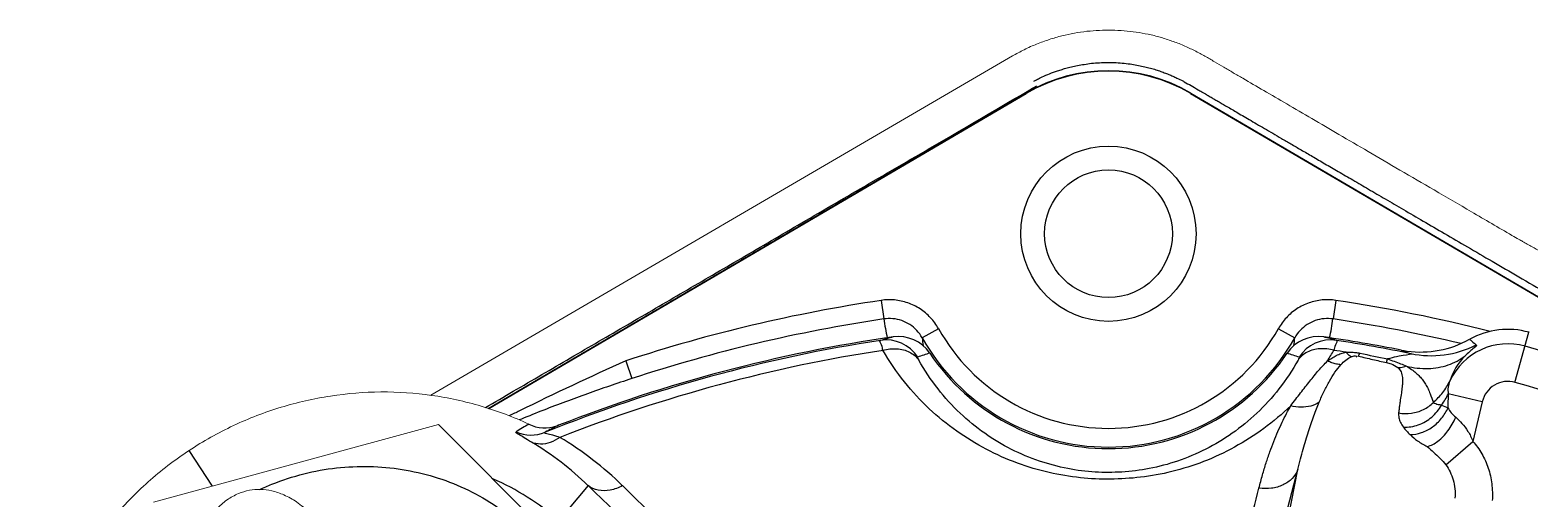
# Model space of a CAD drawing. Header units: millimetres. Extents: x 100 to 1590, y 100 to 694.
# Drawn here: x 1247.313 to 1248.379, y 538.406 to 538.739 of the extents above; entities that cross this region are included whole.
import ezdxf

# ---------------------------------------------------------------- set-up
doc = ezdxf.new("R2010")
doc.units = ezdxf.units.MM
doc.layers.add('DTM_AXIS', color=7, linetype='Continuous', lineweight=9)
doc.layers.add('OUTLINE', color=6, linetype='Continuous', lineweight=9)

msp = doc.modelspace()

# ---------------------------------------------------------------- linework, layer by layer
at = {"color": 7, "linetype": 'Continuous'}
for p, q in [((1247.6391, 538.4698), (1248.0215, 538.694)), ((1248.0213, 538.6945), (1248.0255, 538.697)), ((1248.1388, 538.694), (1248.4584, 538.5067))]:
    msp.add_line(p, q, dxfattribs=at)
at = {"color": 9, "linetype": 'Continuous'}
for p, q in [((1247.6395, 538.4697), (1248.0217, 538.6937)), ((1248.1386, 538.6937), (1248.4582, 538.5065)), ((1247.9185, 538.5466), (1247.9204, 538.5334)), ((1248.2418, 538.5466), (1248.2399, 538.5334)), ((1247.9593, 538.5265), (1247.9477, 538.52)), ((1248.201, 538.5265), (1248.2126, 538.52)), ((1248.3692, 538.4883), (1248.3792, 538.5239)), ((1247.737, 538.5037), (1247.7412, 538.491)), ((1248.2779, 538.5024), (1248.2786, 538.505)), ((1248.2884, 538.5112), (1248.2953, 538.5087)), ((1248.3459, 538.4746), (1248.3218, 538.4802)), ((1248.3459, 538.4746), (1248.3393, 538.4464)), ((1247.6627, 538.4622), (1247.6611, 538.4616)), ((1247.6037, 538.4583), (1247.7479, 538.3142)), ((1247.443, 538.4146), (1247.4264, 538.4399)), ((1248.3201, 538.4297), (1248.3393, 538.4464)), ((1248.167, 538.2428), (1248.2149, 538.4263)), ((1248.1766, 538.234), (1248.2149, 538.4263)), ((1247.7101, 538.415), (1247.6893, 538.3902))]:
    msp.add_line(p, q, dxfattribs=at)
for points in [[(1247.9453, 538.5042), (1247.9451, 538.5046), (1247.9449, 538.505), (1247.9448, 538.5053), (1247.9447, 538.5056), (1247.9446, 538.5058), (1247.9445, 538.506), (1247.9445, 538.5061), (1247.9445, 538.5062), (1247.9445, 538.5062)], [(1248.2158, 538.5062), (1248.2158, 538.5062), (1248.2158, 538.5061), (1248.2158, 538.506), (1248.2157, 538.5058), (1248.2157, 538.5056), (1248.2155, 538.5053), (1248.2154, 538.505), (1248.2152, 538.5046), (1248.215, 538.5042)], [(1248.2579, 538.507), (1248.258, 538.5072), (1248.2581, 538.5074), (1248.2582, 538.5076), (1248.2583, 538.5078), (1248.2584, 538.5081), (1248.2586, 538.5083), (1248.2587, 538.5086), (1248.2588, 538.5088), (1248.2589, 538.5091)]]:
    msp.add_lwpolyline(points, dxfattribs=at)
at = {"color": 7, "linetype": 'Continuous'}
for radius in [0.0623, 0.0454]:
    msp.add_circle((1248.0802, 538.594), radius, dxfattribs=at)
for centre, radius, start, end in [((1248.0802, 538.594), 0.1159, 59.6262, 120.3738), ((1248.0916, 538.5818), 0.1328, 118.0715, 119.8452), ((1248.3642, 538.4703), 0.0557, 74.3215, 119.1696), ((1248.0802, 537.4584), 1.0721, 98.6965, 111.9368), ((1248.0802, 537.4584), 1.0732, 98.2014, 111.3667), ((1247.9309, 538.4942), 0.0267, 33.7892, 98.2269), ((1248.2294, 538.4942), 0.0267, 81.7731, 146.2108), ((1248.0802, 537.4584), 1.0732, 78.8123, 81.7986), ((1248.0802, 537.4584), 1.0721, 78.4257, 81.3035), ((1248.3022, 538.5812), 0.0713, 262.1719, 299.1634), ((1248.0802, 538.594), 0.1528, 213.7609, 326.2391), ((1248.3022, 538.5812), 0.0713, 258.8143, 262.1835), ((1247.6794, 538.4828), 0.0268, 244.8182, 288.7897), ((1247.6794, 538.4828), 0.0268, 288.7722, 291.3658), ((1247.5658, 538.2467), 0.1893, 49.2853, 66.1312)]:
    msp.add_arc(centre, radius, start, end, dxfattribs=at)
at = {"color": 9, "linetype": 'Continuous'}
for centre, radius, start, end in [((1248.0802, 538.594), 0.1156, 59.6262, 120.3738), ((1248.0802, 537.4584), 1.1001, 98.4516, 108.1726), ((1248.0802, 537.4584), 1.1001, 75.7149, 81.5484), ((1248.0802, 537.4584), 1.0868, 98.4514, 108.1726), ((1248.1019, 538.5587), 0.1832, 187.9206, 192.2037), ((1248.0802, 538.594), 0.1384, 209.1871, 330.8129), ((1248.0567, 538.559), 0.1849, 347.8365, 352.0592), ((1248.0802, 537.4584), 1.0868, 76.6635, 81.5486), ((1248.1822, 537.5835), 0.9712, 105.2284, 105.7793), ((1247.9221, 538.4918), 0.0267, 32.819, 98.6499), ((1248.1113, 538.5335), 0.1641, 184.7357, 186.6428), ((1248.0802, 538.594), 0.1517, 209.1861, 330.8139), ((1248.049, 538.5335), 0.1642, 353.3569, 355.2634), ((1248.2382, 538.4918), 0.0267, 81.3446, 147.1783), ((1247.9777, 537.5819), 0.9729, 74.2212, 74.7711), ((1248.3095, 538.5784), 0.0711, 258.4526, 296.8512), ((1248.3642, 538.4703), 0.0454, 74.3215, 155.2645), ((1248.0802, 537.4584), 1.0964, 60.2229, 74.3215), ((1248.6914, 536.3793), 2.3289, 114.1913, 116.2482), ((1248.0802, 537.4584), 1.0648, 98.6598, 111.4899), ((1248.5655, 536.6223), 1.9837, 107.9822, 108.244), ((1247.602, 536.6443), 1.9605, 71.7545, 72.0193), ((1248.0843, 538.6014), 0.1804, 327.1789, 329.9722), ((1248.0802, 537.4584), 1.0648, 80.8707, 81.3402), ((1248.5627, 539.9113), 1.4347, 257.7778, 258.5795), ((1248.3652, 538.4758), 0.0444, 135.0934, 162.3783), ((1248.3642, 538.4703), 0.0187, 74.3215, 166.75), ((1248.0802, 537.4584), 1.0697, 60.2229, 74.3215), ((1248.2653, 538.5086), 0.0633, 324.8881, 333.3769), ((1248.6742, 536.4148), 2.2895, 116.2542, 116.4565), ((1248.1625, 537.6118), 0.9806, 120.2831, 120.8973), ((1247.6697, 538.4776), 0.0267, 246.1338, 291.8899), ((1248.2723, 537.3397), 1.2611, 117.5413, 118.029), ((1247.5656, 538.2416), 0.2421, 45.7024, 59.0513), ((1247.5598, 538.2608), 0.2153, 45.7379, 59.2316)]:
    msp.add_arc(centre, radius, start, end, dxfattribs=at)
for points, start_tangent, end_tangent in [([(1248.0272, 538.7025), (1248.0291, 538.7035), (1248.0317, 538.7048), (1248.037, 538.7072), (1248.0425, 538.7093), (1248.0456, 538.7103), (1248.049, 538.7114), (1248.0528, 538.7124), (1248.057, 538.7134), (1248.0617, 538.7142), (1248.0668, 538.715), (1248.0724, 538.7155), (1248.0782, 538.7157), (1248.0841, 538.7157), (1248.09, 538.7153), (1248.0955, 538.7147), (1248.1004, 538.7139), (1248.1049, 538.713), (1248.109, 538.712), (1248.1129, 538.7109), (1248.1165, 538.7097), (1248.1199, 538.7085), (1248.123, 538.7073), (1248.126, 538.706), (1248.1288, 538.7047), (1248.1331, 538.7026)], (0.880851, 0.473394), (0.881424, -0.472327)), ([(1248.1331, 538.7026), (1248.1339, 538.7021), (1248.139, 538.6993), (1248.1439, 538.6964), (1248.1465, 538.6949), (1248.1473, 538.6944)], (0.881424, -0.472327), (0.861457, -0.50783)), ([(1248.1473, 538.6944), (1248.1491, 538.6934), (1248.1518, 538.6918), (1248.1545, 538.6902), (1248.1573, 538.6886), (1248.1603, 538.6868), (1248.1635, 538.6849), (1248.1671, 538.6829), (1248.171, 538.6806), (1248.1754, 538.678), (1248.1803, 538.6752), (1248.1855, 538.6721), (1248.1911, 538.6689), (1248.197, 538.6654), (1248.2032, 538.6618), (1248.2099, 538.6579), (1248.2172, 538.6536), (1248.2252, 538.649), (1248.234, 538.6438), (1248.2436, 538.6382), (1248.254, 538.6322), (1248.2651, 538.6257), (1248.277, 538.6187), (1248.2899, 538.6112), (1248.3039, 538.603), (1248.3191, 538.5942), (1248.3354, 538.5847), (1248.353, 538.5744), (1248.3719, 538.5634), (1248.3923, 538.5515), (1248.4144, 538.5386), (1248.4383, 538.5247), (1248.4549, 538.515)], (0.861457, -0.50783), (0.863807, -0.503824)), ([(1247.9593, 538.5265), (1247.9536, 538.5343), (1247.9462, 538.5406), (1247.9375, 538.5448), (1247.9281, 538.5469), (1247.9185, 538.5466)], (-0.487479, 0.873135), (-0.989096, -0.14727)), ([(1248.2418, 538.5466), (1248.2322, 538.5469), (1248.2228, 538.5448), (1248.2141, 538.5406), (1248.2067, 538.5343), (1248.201, 538.5265)], (-0.989097, 0.147268), (-0.48747, -0.87314)), ([(1247.9477, 538.52), (1247.9439, 538.5252), (1247.9389, 538.5294), (1247.9332, 538.5322), (1247.9269, 538.5336), (1247.9204, 538.5334)], (-0.486839, 0.873492), (-0.989125, -0.147079)), ([(1248.2399, 538.5334), (1248.2335, 538.5336), (1248.2272, 538.5322), (1248.2214, 538.5294), (1248.2165, 538.5252), (1248.2126, 538.52)], (-0.989125, 0.147078), (-0.486836, -0.873493)), ([(1247.9198, 538.5111), (1247.9188, 538.5149), (1247.9181, 538.5182)], (-0.278712, 0.960375), (0.874499, 0.485028)), ([(1247.9198, 538.5111), (1247.9298, 538.5122), (1247.9388, 538.5098), (1247.9453, 538.5042)], (0.961963, 0.27318), (0.586195, -0.81017)), ([(1248.2405, 538.5111), (1248.2305, 538.5122), (1248.2215, 538.5098), (1248.215, 538.5042)], (-0.961983, 0.273109), (-0.586164, -0.810192)), ([(1248.2423, 538.5182), (1248.2415, 538.5149), (1248.2405, 538.5111)], (0.874505, -0.485016), (-0.278713, -0.960375)), ([(1248.3416, 538.5149), (1248.3392, 538.5121), (1248.3368, 538.51), (1248.3338, 538.5072)], (0.734886, -0.67819), (-0.705201, -0.709007)), ([(1248.337, 538.5189), (1248.3401, 538.5163), (1248.3416, 538.5149)], (0.766977, -0.641674), (0.71209, -0.702089)), ([(1248.2098, 538.4717), (1248.1906, 538.4555), (1248.1698, 538.4423), (1248.1478, 538.432), (1248.1252, 538.4249), (1248.103, 538.4209), (1248.0816, 538.4195), (1248.0602, 538.4205), (1248.0381, 538.4242), (1248.0155, 538.4309), (1247.9933, 538.4408), (1247.9723, 538.4537), (1247.9528, 538.4695), (1247.9352, 538.4886), (1247.9198, 538.5111)], (-0.717576, -0.69648), (-0.500517, 0.865727)), ([(1248.215, 538.5042), (1248.2014, 538.4837), (1248.1856, 538.4664), (1248.1682, 538.4521), (1248.1493, 538.4408), (1248.1293, 538.4324), (1248.1092, 538.427), (1248.0897, 538.4246), (1248.0708, 538.4245), (1248.0513, 538.427), (1248.0311, 538.4324), (1248.0112, 538.4407), (1247.9922, 538.4521), (1247.9747, 538.4664), (1247.959, 538.4837), (1247.9453, 538.5042)], (-0.48449, -0.874797), (-0.48449, 0.874797)), ([(1248.2098, 538.4717), (1248.2168, 538.4809), (1248.2234, 538.4892), (1248.2297, 538.4969), (1248.2359, 538.5036)], (0.612391, 0.790555), (0.705752, 0.708459)), ([(1248.2359, 538.5036), (1248.239, 538.5056), (1248.2422, 538.5074), (1248.2456, 538.5088), (1248.2491, 538.5097)], (0.813536, 0.581514), (0.979038, 0.203678)), ([(1248.2455, 538.5009), (1248.2423, 538.5013), (1248.2391, 538.5022), (1248.2359, 538.5036)], (-0.999296, 0.037516), (-0.885939, 0.463801)), ([(1248.2455, 538.5009), (1248.249, 538.5042), (1248.2527, 538.5064)], (0.671576, 0.740936), (0.926699, 0.375805)), ([(1248.2491, 538.5097), (1248.2527, 538.5098), (1248.2558, 538.5096), (1248.2589, 538.5091)], (0.997814, 0.066082), (0.977309, -0.21182)), ([(1248.2527, 538.5064), (1248.2503, 538.5084), (1248.2494, 538.5099)], (-0.837979, 0.545702), (-0.365071, 0.93098)), ([(1248.2527, 538.5064), (1248.2557, 538.5072), (1248.2569, 538.5063)], (0.92632, 0.376737), (0.586344, -0.810062)), ([(1248.2579, 538.507), (1248.268, 538.5046), (1248.2779, 538.5024)], (0.970754, -0.240075), (0.978343, -0.20699)), ([(1248.2779, 538.5024), (1248.2811, 538.5015), (1248.2859, 538.4988)], (0.978245, -0.207451), (0.746605, -0.665268)), ([(1248.2953, 538.5087), (1248.2898, 538.5075), (1248.2849, 538.5065), (1248.2786, 538.505)], (0.966757, -0.255698), (-0.965709, -0.259628)), ([(1248.2786, 538.505), (1248.2834, 538.5033), (1248.2879, 538.5016), (1248.2921, 538.4998)], (0.947236, -0.320538), (0.911512, -0.411274)), ([(1248.2921, 538.4998), (1248.3075, 538.4982), (1248.3217, 538.5007), (1248.3338, 538.5072)], (0.974415, -0.224755), (0.790946, 0.611886)), ([(1248.23, 538.4742), (1248.2336, 538.4821), (1248.2373, 538.4892), (1248.2412, 538.4955), (1248.2455, 538.5009)], (0.390491, 0.920607), (0.671799, 0.740733)), ([(1248.2859, 538.4988), (1248.29, 538.4993), (1248.2918, 538.5001)], (0.999599, 0.028305), (0.840288, 0.542141)), ([(1248.2859, 538.4988), (1248.2882, 538.4957), (1248.2892, 538.4918), (1248.2893, 538.4887), (1248.289, 538.4851), (1248.2885, 538.4808), (1248.2877, 538.4758), (1248.2873, 538.473), (1248.2869, 538.4699), (1248.2865, 538.4666)], (0.746568, -0.665309), (-0.096759, -0.995308)), ([(1248.2921, 538.4998), (1248.2957, 538.4975), (1248.2988, 538.4951), (1248.3014, 538.4926), (1248.3037, 538.4899), (1248.3056, 538.487), (1248.3074, 538.4838), (1248.3089, 538.4802), (1248.3112, 538.4741)], (0.874413, -0.485182), (0.338625, -0.940921)), ([(1247.7412, 538.491), (1247.7253, 538.4857), (1247.7097, 538.4802), (1247.6942, 538.4745), (1247.6786, 538.4686), (1247.6627, 538.4622)], (-0.950122, -0.31188), (-0.926056, -0.377386)), ([(1248.3112, 538.4741), (1248.3179, 538.4812), (1248.3229, 538.4893)], (0.750041, 0.661391), (0.440984, 0.897515)), ([(1248.3229, 538.4893), (1248.3217, 538.4848), (1248.3218, 538.4802)], (-0.387194, -0.921998), (0.160284, -0.987071)), ([(1248.1872, 538.4132), (1248.1897, 538.4225), (1248.1923, 538.431), (1248.195, 538.4389), (1248.1978, 538.4463), (1248.2007, 538.4534), (1248.2037, 538.46), (1248.2068, 538.4661), (1248.2098, 538.4717)], (0.249283, 0.968431), (0.489512, 0.871997)), ([(1248.23, 538.4742), (1248.224, 538.4715), (1248.2171, 538.4707), (1248.2098, 538.4717)], (-0.837228, -0.546854), (-0.965793, 0.259315)), ([(1248.2149, 538.4263), (1248.2167, 538.4339), (1248.2186, 538.4408), (1248.2205, 538.4473), (1248.2223, 538.4533), (1248.2243, 538.4591), (1248.2262, 538.4645), (1248.2281, 538.4696), (1248.23, 538.4742)], (0.230604, 0.973048), (0.390506, 0.9206)), ([(1248.2865, 538.4666), (1248.2956, 538.4664), (1248.3041, 538.469), (1248.3112, 538.4741)], (0.983309, -0.181945), (0.698155, 0.715947)), ([(1248.2899, 538.4565), (1248.3005, 538.4581), (1248.3101, 538.4637), (1248.317, 538.4722)], (0.998812, -0.048721), (0.475515, 0.879708)), ([(1248.2946, 538.4512), (1248.3027, 538.4526), (1248.3105, 538.4566), (1248.317, 538.4628), (1248.3216, 538.4703)], (0.99998, 0.006315), (0.385892, 0.922544)), ([(1248.3112, 538.4741), (1248.3147, 538.4727), (1248.3171, 538.4724)], (0.85108, -0.525035), (0.999117, -0.042025)), ([(1248.317, 538.4722), (1248.3216, 538.4703)], (0.90638, -0.422463), (0.943022, -0.332731)), ([(1248.3218, 538.4802), (1248.3216, 538.4751), (1248.3216, 538.4703)], (-0.068404, -0.997658), (0.015217, -0.999884)), ([(1248.3216, 538.4703), (1248.3239, 538.4667), (1248.3271, 538.4635)], (0.443412, -0.896318), (0.762428, -0.647073)), ([(1248.2865, 538.4666), (1248.2867, 538.4632), (1248.2878, 538.4599), (1248.2899, 538.4565)], (-0.096702, -0.995313), (0.596869, -0.802339)), ([(1248.3068, 538.4427), (1248.3144, 538.4465), (1248.3216, 538.4539), (1248.3271, 538.4635)], (0.972672, 0.232185), (0.385035, 0.922902)), ([(1248.3271, 538.4635), (1248.3315, 538.4592), (1248.3358, 538.4535), (1248.3393, 538.4464)], (0.764745, -0.644334), (0.369919, -0.929064)), ([(1247.6699, 538.4458), (1247.6646, 538.449), (1247.661, 538.4512), (1247.6589, 538.4532)], (-0.858972, 0.512022), (0.859667, 0.510854)), ([(1247.6901, 538.4492), (1247.6833, 538.4456), (1247.6763, 538.4444), (1247.6699, 538.4458)], (-0.809373, -0.587295), (-0.911021, 0.41236)), ([(1247.6901, 538.4492), (1247.685, 538.4507), (1247.6797, 538.4529)], (-0.958889, 0.283783), (0.902204, 0.43131)), ([(1248.2899, 538.4565), (1248.2921, 538.4538), (1248.2946, 538.4512)], (0.596833, -0.802366), (0.71415, -0.699993)), ([(1248.2946, 538.4512), (1248.3, 538.4468), (1248.3068, 538.4427)], (0.714105, -0.700038), (0.8866, -0.462537)), ([(1248.3068, 538.4427), (1248.3114, 538.4387), (1248.316, 538.4343), (1248.3201, 538.4297)], (0.748474, -0.663164), (0.609429, -0.792841)), ([(1248.3393, 538.4464), (1248.3456, 538.4376), (1248.3502, 538.4274), (1248.3527, 538.4162), (1248.3531, 538.4044)], (0.657536, -0.753423), (-0.064238, -0.997935)), ([(1247.4766, 538.4122), (1247.4853, 538.4159), (1247.508, 538.4233), (1247.5313, 538.4275), (1247.5547, 538.4285), (1247.578, 538.4264), (1247.6007, 538.4212), (1247.6224, 538.4129), (1247.6427, 538.4017), (1247.6611, 538.3879), (1247.6773, 538.3716), (1247.6911, 538.3533), (1247.7021, 538.3332), (1247.7102, 538.3116), (1247.7153, 538.2892), (1247.7171, 538.2661), (1247.7157, 538.243), (1247.7112, 538.22), (1247.7035, 538.1977), (1247.6928, 538.1767), (1247.6795, 538.1574), (1247.664, 538.1402)], (0.908156, 0.418632), (-0.716134, -0.697963)), ([(1248.3201, 538.4297), (1248.3231, 538.4247), (1248.3253, 538.419), (1248.3265, 538.4127), (1248.3265, 538.4061)], (0.609887, -0.792488), (-0.079586, -0.996828)), ([(1248.2149, 538.4263), (1248.2108, 538.42), (1248.2043, 538.4154), (1248.1961, 538.413), (1248.1872, 538.4132)], (-0.357071, -0.934077), (-0.98737, 0.158434)), ([(1247.7346, 538.4149), (1247.7259, 538.4117), (1247.7173, 538.4117), (1247.7101, 538.415)], (-0.87371, -0.486447), (-0.791895, 0.610658)), ([(1247.9345, 538.201), (1247.8636, 538.2682), (1247.7894, 538.339), (1247.7101, 538.415)], (-0.726635, 0.687024), (-0.721554, 0.692358)), ([(1247.9553, 538.1998), (1247.8859, 538.2674), (1247.8129, 538.3385), (1247.7346, 538.4149)], (-0.717128, 0.696941), (-0.715705, 0.698403)), ([(1248.14, 538.2296), (1248.1553, 538.2891), (1248.171, 538.3502), (1248.1872, 538.4132)], (0.248088, 0.968737), (0.249284, 0.96843))]:
    msp.add_spline(points, degree=3, dxfattribs=dict(at, start_tangent=start_tangent, end_tangent=end_tangent))
at = {"color": 7, "linetype": 'Continuous', "start_tangent": (0.864877, 0.501984), "end_tangent": (0.864937, 0.501881)}
msp.add_spline([(1247.6372, 538.4705), (1247.657, 538.482), (1247.6976, 538.5057), (1247.7381, 538.5293), (1247.7782, 538.5527), (1247.819, 538.5765), (1247.8621, 538.6017), (1247.9096, 538.6294), (1247.9632, 538.6606), (1248.0213, 538.6945)], degree=3, dxfattribs=at)
at = {"layer": 'DTM_AXIS', "color": 7, "linetype": 'Continuous'}
msp.add_line((1247.4011, 538.4032), (1247.6037, 538.4583), dxfattribs=at)
at = {"layer": 'DTM_AXIS', "color": 7, "linetype": 'Continuous', "start_tangent": (-0.691422, 0.722451), "end_tangent": (0.555157, -0.831746)}
msp.add_spline([(1247.5118, 538.3957), (1247.5029, 538.4033), (1247.4939, 538.4083), (1247.4852, 538.4112), (1247.4772, 538.4122), (1247.4694, 538.4116), (1247.4615, 538.4092), (1247.4535, 538.4048), (1247.4457, 538.3979), (1247.4389, 538.3889), (1247.434, 538.3792), (1247.4311, 538.3696), (1247.4298, 538.3604), (1247.4301, 538.3514), (1247.432, 538.3428), (1247.4358, 538.3347), (1247.4366, 538.3335)], degree=3, dxfattribs=at)
at = {"layer": 'OUTLINE'}
msp.add_line((1248.0119, 538.7204), (1247.5983, 538.4792), dxfattribs=at)
msp.add_arc((1248.8148, 539.3602), 0.8885, 239.7393, 240.1165, dxfattribs=at)
for points, start_tangent, end_tangent in [([(1248.3671, 538.5928), (1248.3383, 538.6096), (1248.3118, 538.6251), (1248.2874, 538.6393), (1248.2649, 538.6525), (1248.2441, 538.6646), (1248.2248, 538.6759), (1248.2069, 538.6863), (1248.1906, 538.6958), (1248.1757, 538.7045), (1248.1688, 538.7085), (1248.1621, 538.7124), (1248.1555, 538.7163), (1248.1488, 538.7202), (1248.1453, 538.7221), (1248.1414, 538.7242), (1248.1376, 538.726), (1248.1335, 538.7279), (1248.1253, 538.731), (1248.117, 538.7337), (1248.1085, 538.7358), (1248.0999, 538.7373), (1248.0826, 538.7387), (1248.0649, 538.7379), (1248.0471, 538.7347), (1248.0381, 538.7321), (1248.0291, 538.7288), (1248.0248, 538.727), (1248.0202, 538.7248), (1248.0119, 538.7204)], (-0.86382, 0.503801), (-0.870696, -0.491821)), ([(1248.3948, 538.5779), (1248.3917, 538.5793), (1248.3871, 538.5816), (1248.3814, 538.5847), (1248.3746, 538.5885), (1248.3722, 538.5899)], (-0.92832, 0.371782), (-0.867112, 0.498113)), ([(1247.668, 538.4586), (1247.6342, 538.4714), (1247.5989, 538.4791), (1247.5629, 538.4815), (1247.527, 538.4786), (1247.4918, 538.4706), (1247.458, 538.4576), (1247.4264, 538.4399)], (-0.904819, 0.425797), (-0.834996, -0.550257)), ([(1247.4264, 538.4399), (1247.3973, 538.4175), (1247.3718, 538.3912), (1247.3503, 538.3615), (1247.3334, 538.3291), (1247.3216, 538.2945), (1247.315, 538.2585), (1247.3139, 538.222)], (-0.83543, -0.549598), (0.047118, -0.998889))]:
    msp.add_spline(points, degree=3, dxfattribs=dict(at, start_tangent=start_tangent, end_tangent=end_tangent))

doc.saveas('drawing.dxf')
